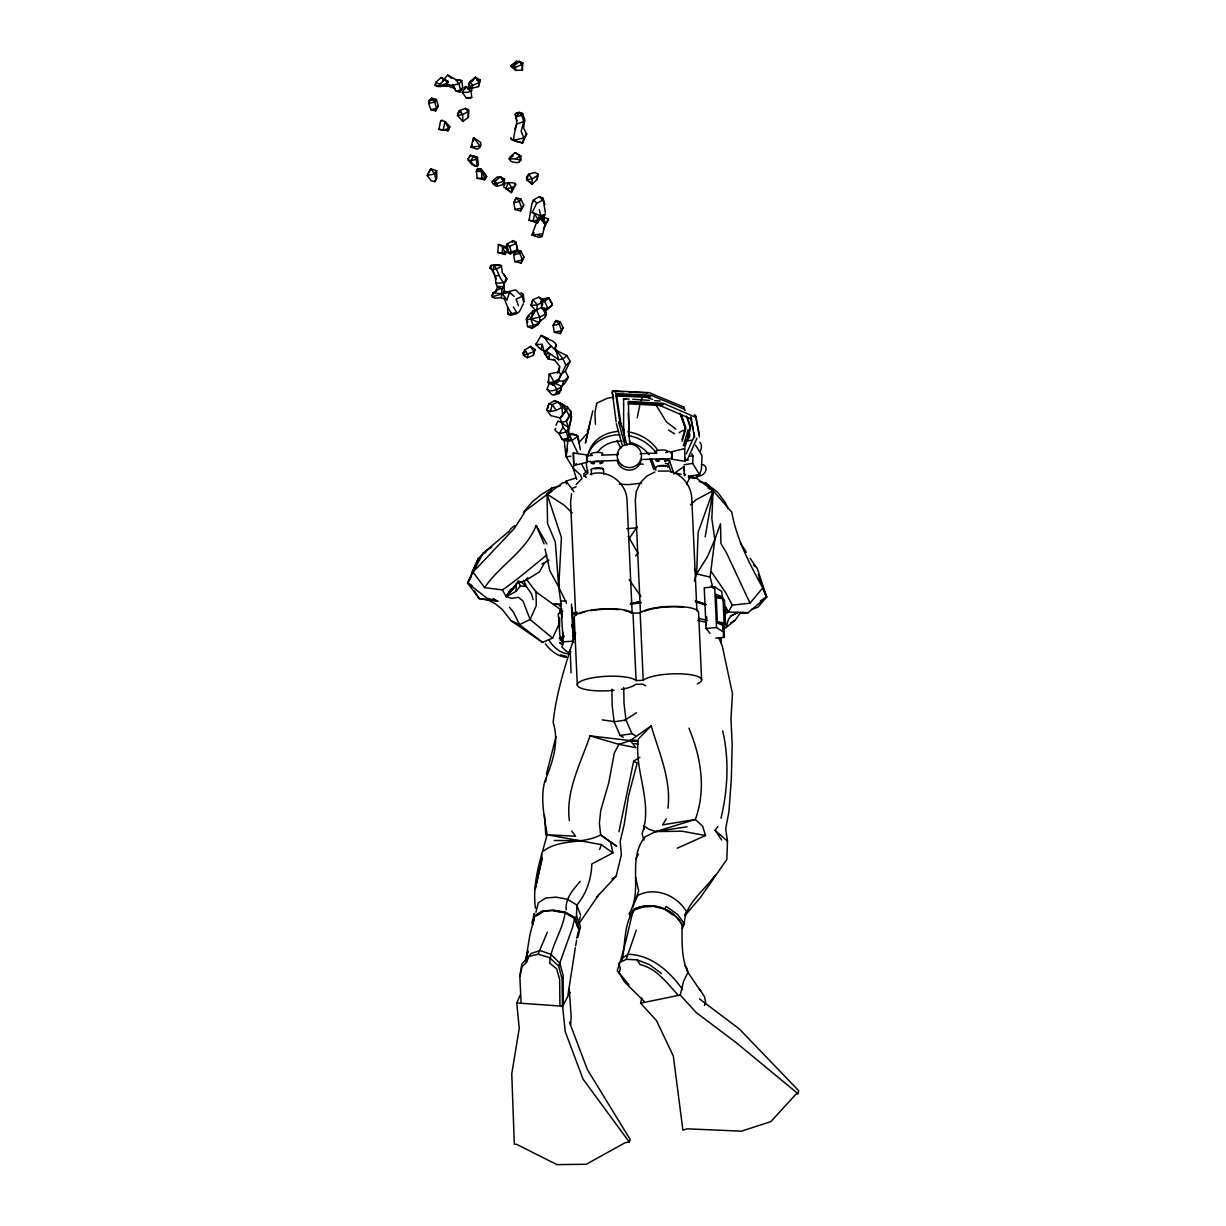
<?xml version="1.0" encoding="UTF-8"?>
<svg xmlns="http://www.w3.org/2000/svg" width="1226" height="1226" viewBox="0 0 1226 1226"><rect width="100%" height="100%" fill="white"/><g stroke="black" fill="none" stroke-linecap="round" stroke-linejoin="round"><path stroke-width="1.5" d="M495.61 291.696L497.71 286.394L503.396 286.746L506.108 277.95L502.262 272.463L501.449 265.46L491.013 265.506L489.864 268.371L492.76 269.873C505.909 266.517 501.357 263.375 491.013 265.506L489.864 268.371M515.763 241.829L517.556 249.828L510.476 253.905L508.392 253L506.108 246.717L507.257 243.836L512.974 240.602L515.763 241.829L517.556 249.828L508.392 253L508.821 251.851L510.476 253.905L511.472 252.694L509.664 246.38L507.257 243.836L506.108 246.717L509.664 246.38L515.717 243.514L512.974 240.602L512.238 242.396M491.718 547.026L482.998 553.34L473.037 572.098L484.592 587.622L502.399 589.936L506.246 596.664L516.115 591.33L516.253 584.572M576.68 479.458L573.17 468.24L566.259 456.9L567.761 441.283L564.788 439.061M468.332 117.405L468.547 109.911L465.451 108.394L459.398 110.616L457.528 115.505L462.861 121.405L468.332 117.405L468.547 109.911M520.897 155.993L520.744 160.345L519.073 162.246L516.529 162.675L511.135 161.495L509.158 158.997L509.786 157.265L515.043 152.606L520.897 155.993L515.334 158.813L509.158 158.997L513.158 155.825M667.909 458.555C674.377 461.099 672.522 447.551 665.871 452.762M694.314 581.047L696.629 573.891L698.115 532.329L713.103 490.63L705.824 483.151L699.295 481.573M718.712 637.52L722.298 646.041L732.474 693.655L730.957 719.08L732.183 744.611L731.294 779.567L728.934 811.689L725.685 828.699L727.478 841.235L726.819 859.503L700.444 897.493L685.028 915.424M542.107 216.22L548.528 219.255L545.202 223.898L543.394 220.665M592.357 455.49L586.84 455.689L586.81 456.9M586.794 462.279L586.503 454.907L573.308 452.915L573.799 465.497L586.748 462.371L586.84 455.689M671.971 459.122L671.679 451.735L684.644 448.609L685.073 461.359L671.94 459.214L671.817 458.095M684.537 449.681L684.644 448.609M508.054 250.886L504.836 254.426L497.817 252.495L498.384 244.357L505.97 246.932M537.157 179.44L537.923 174.092L534.919 172.468L528.728 174.215L526.552 177.034L526.72 179.793L531.946 184.283L537.157 179.44L537.923 174.092M667.955 808.164C671.404 779.521 658.975 752.672 651.19 725.838L630.271 740.581L618.854 744.351L590.028 735.861C580.741 763.154 565.523 790.969 569.339 820.608M689.165 476.24L699.54 474.615L692.659 463.397L693.027 455.765L691.801 453.758M522.414 70.097L522.797 62.924L519.64 61.469L516.376 61.3L511.012 65.637L514.2 65.576L519.64 61.469L521.908 64.549L522.414 70.097L515.748 70.403L510.874 66.02L516.039 62.679L516.376 61.3M560.772 602.027L558.75 587.162L561.401 537.448L547.026 494.124L552.19 487.902L560.634 485.695M559.669 618.149L559.378 623.482L552.589 638.133L542.536 642.393L510.951 620.632L502.078 609.245L495.381 603.82L487.841 599.897L479.197 598.595L467.581 583.07L478.401 558.443L487.029 549.662L485.174 552.849M559.96 612.816L560.159 609.261L536.038 591.943L526.444 579.3M677.273 848.223L705.517 835.519L702.605 826.094L695.326 819.474L655.726 831.58L645.106 836.806C626.685 859.288 643.374 890.03 629.275 913.462L629.888 915.485L633.398 909.493C650.883 900.712 673.503 908.037 682.667 925.293L684.323 923.699C684.966 903.347 704.475 890.658 715.172 875.103M570.672 1024.645L571.178 1016.783L569.262 989.244M529.463 316.231L526.782 317.779L526.383 319.695L527.548 326.545L532.084 328.445L537.678 324.844L539.823 321.488L545.233 317.243L546.321 312.538L543.225 308.538M566.213 909.891C565.109 898.244 573.278 889.647 580.159 881.371M545.769 781.744L546.106 777.943M546.444 774.127L555.991 736.78M536.697 222.059L531.9 235.131L539.333 237.522L542.214 236.434L545.064 224.036L543.516 217.339L545.202 223.898M688.414 477.159L688.568 475.673M571.592 493.756L570.596 502.277L575.73 615.299M523.609 302.454L522.291 296.309L515.548 289.842L506.307 292.156L504.361 290.731L503.825 283.344M567.99 994.746L575.331 947.729M713.011 587.913L710.084 577.109L714.819 539.517L720.52 523.701L720.919 543.516L726.62 553.125L750.036 603.192L732.259 605.138L728.29 612.019L724.305 614.425M492.745 183.578L496.837 186.26L503.074 184.636L504.576 179.241L500.56 176.82L497.373 176.881L492.055 181.402L495.166 181.05L500.56 176.82L503.518 181.203L494.216 184.513L491.948 182.322M554.55 400.58L563.408 404.841L561.922 407.4L556.16 410.373L550.336 411.476L546.903 410.266L548.865 403.936L552.298 404.565L558.213 401.944L561.922 407.4L562.657 415.844L560.098 417.913L550.857 415.691L546.903 410.266L548.865 403.936L554.55 400.58L563.408 404.841L569.63 416.534L566.351 421.223L561.125 422.372L558.014 420.978L555.991 425.177M535.486 908.267C531.931 882.919 540.743 858.583 547.133 834.753C544.467 816.991 540.145 799.061 544.819 781.161C552.466 762.587 559.531 742.481 553.156 722.451C556.252 691.602 566.519 661.994 575.576 632.831L572.956 631.206L574.212 634.624M568.266 432.334L571.546 417.07L570.289 410.281L571.362 412.702L569.63 416.534M525.847 959.897L529.893 934.902L534.26 917.784M471.749 97.452L471.121 91.506L465.528 86.54L462.248 92.333L466.156 97.773L469.313 98.386L471.749 97.452L466.156 97.773M539.118 217.661L543.333 217.753L545.11 214.335L539.578 218.151L537.524 222.81L529.065 220.205L531.839 203.945L533.708 199.823L539.44 196.62L543.026 198.26L544.911 204.727M501.342 297.734L501.878 289.367L500.208 288.371L493.005 292.845L492.362 296.815L494.722 298.163L501.342 297.734L506.982 299.788L509.572 292.278L514.138 296.462M519.747 976.34L521.816 964.142L528.421 956.571L538.107 954.211L549.432 957.567L558.688 966.103L562.09 979.022L562.473 1007.42M706.053 625.107L706.498 622.456L697.533 620.402M575.653 945.828L576.618 940.173M705.211 536.819L713.103 490.63L696 477.849L688.828 477.696M543.026 198.26L545.325 212.634M621.98 960.694C625.689 943.652 623.452 924.205 634.164 909.462C651.175 901.064 672.982 908.159 681.962 924.802C682.269 940.94 680.905 958.104 688.307 973.321M472.163 88.134L472.669 85.314L470.064 81.56L475.412 77.177L480.316 80.15L478.431 86.632L472.163 88.134L468.884 85.958L468.47 83.981L470.064 81.56L468.884 85.958L472.669 85.314L479.167 82.586L480.316 80.15L477.006 80.349M478.431 86.632L479.167 82.586L475.412 77.177L473.175 80.226M639.849 757.316L633.658 761.223L618.931 831.795M558.857 371.815L549.248 373.961L548.221 382.834L553.999 381.93L559.056 378.727L560.772 374.482L558.857 371.815L559.822 366.559L553.83 359.203M441.299 120.424L445.421 121.604L449.804 126.814L448.149 130.676L438.954 129.358L440.532 121.129L442.356 120.194M527.303 357.716L527.931 354.544L524.851 350.038L530.46 346.468L535.042 349.425L533.31 355.356L527.303 357.716L523.471 355.31L523.104 353.011L524.851 350.038L523.471 355.31L534.046 351.693L535.042 349.425M533.31 355.356L534.046 351.693L530.46 346.468M548.758 380.259L548.221 382.834L552.773 384.979L558.244 380.964L565.707 365.517L570.136 361.318L566.81 355.571L556.389 350.483M570.136 361.318L565.416 371.141L568.251 377.133L563.73 381.163L559.347 393.485L553.125 395.124L551.654 394.496L547.118 389.378L549.233 382.972M637.213 417.76L639.727 405.576M554.367 394.465L556.037 394.174L557.002 389.561L553.508 383.861M429.284 100.333L428.64 103.428L430.893 109.712L435.674 110.861L438.264 105.972L436.41 99.475L431.598 98.126L429.284 100.333L436.41 99.475L434.678 102.049L428.64 103.428L431.598 98.126L434.678 102.049L436.625 108.394L435.674 110.861M699.402 436.885L695.801 416.15L694.284 414.909M539.44 196.62L542.674 200.313L536.682 203.209L532.237 212.343L534.643 213.799L533.065 221.124L537.524 222.81L540.911 216.037L539.271 209.769M590.227 421.56L585.415 443.061L592.771 410.802M542.076 858.507L535.226 888.973L542.076 858.507L541.601 854.507M721.011 818.263C727.784 789.759 729.363 759.522 722.696 730.849M525.985 959.973L527.977 951.192L525.05 961.49M566.887 409.913L567.515 407.216L560.543 403.323M519.349 311.649L516.452 313.779L510.2 315.343L507.886 314.178L507.579 306.914L504.07 298.301L506.982 299.788L502.17 293.765L493.005 292.845M532.697 925.155L534.888 915.653L534.23 913.447L531.885 923.393M579.454 920.021L580.205 916.787M545.233 317.243L546.321 312.538M503.641 273.75L506.813 278.961L506.384 280.769L503.84 282.823L495.871 283.145L495.289 276.019L492.76 269.873L494.369 265.904C498.231 271.176 499.059 277.95 503.84 282.823L503.993 285.919L501.878 289.367L503.396 286.746M699.479 998.914L739.109 1028.752L798.754 1090.772L797.988 1093.699L795.935 1094.174L770.878 1121.606L741.439 1131.169L687.219 1128.824L682.897 1130.157L673.319 1056.015L656.538 1020.676L640.585 1003.159L641.826 998.056M797.988 1093.699L735.815 1042.361L696.184 1012.538L680.231 995.037L683.526 981.398L687.924 972.433L687.112 968.601L685.073 965.843M510.935 137.772L511.533 139.672L522.567 142.952L526.598 134.446L523.609 127.918L524.866 119.857L522.644 113.558L519.533 112.394L516.437 112.807L515.226 114.355L516.851 120.96M596.694 897.141L616.096 876.299L621.367 854.783L620.172 841.327L624.218 824.485L628.586 795.735L637.168 763.108L633.658 761.223M435.858 82.249L435.107 85.222L437.253 86.586L446.938 85.682L448.195 81.544L441.115 77.575L435.858 82.249L439.766 84.395L444.946 79.475L447.275 83.092L446.938 85.682L443.582 85.253M439.766 84.395L439.352 86.035L440.532 86.785M484.454 179.762L486.661 176.452L480.944 168.958L477.665 168.606L476.378 171.288L477.175 178.306L484.454 179.762L486.661 176.452L480.944 168.958L478.401 169.648M555.715 428.38L554.857 430.02L559.087 433.789L566.473 431.797C570.136 426.127 571.408 418.863 571.04 412.181M535.885 912.236L538.337 902.811L545.616 898.045L555.914 897.125L567.454 899.24L576.833 905.049L580.572 915.178M632.754 911.776C628.003 931.622 623.881 951.744 617.23 970.67L628.953 984.846M555.455 360.367L548.298 358.988L543.93 350.897L540.881 349.487L542.26 344.307L535.854 344.598L541.08 335.449L548.129 338.361M528.421 956.571L526.965 961.874L522.138 966.701L519.855 976.693L521.111 1002.745M525.739 133.695L526.828 133.711L523.885 137.91L513.817 140.316C513.188 132.239 518.537 124.945 515.962 116.945L519.533 112.394L521.663 115.183L523.824 121.604L521.157 131.289L523.885 137.91L522.567 142.952L515.272 141.266L510.828 138.553M503.074 184.636L504.576 179.241L501.618 178.781M550.336 411.476L552.298 404.565L556.16 410.373M533.172 310.776L528.038 315.848L526.383 319.695L530.751 319.036L535.716 310.071L533.172 310.776L530.751 319.036L533.31 325.58L532.084 328.445M641.152 400.795L642.562 396.013M683.342 445.774L688.138 429.652M682.085 441.283L685.732 429.1L680.491 414.066M464.639 89.452L465.528 86.54L470.462 88.165L472.056 90.31L468.163 92.287L462.248 92.333M555.179 348.307L556.298 344.613C552.757 338.79 545.493 339.97 541.08 335.449M684.874 447.122L690.544 428.395L686.391 416.074M564.88 914.397C562.106 931.3 550.735 946.426 549.662 963.176L556.65 968.785L559.638 979.39L559.93 1005.627M548.451 358.988L550.06 353.701L558.673 359.708L563.102 358.942L566.81 355.571M548.528 219.255L543.425 229.201M681.993 439.49L685.732 427.261L681.549 415.491M684.736 445.329L686.315 440.211M687.372 436.793L690.544 426.556L687.495 417.698M636.294 930.166L626.18 959.33L618.609 963.207L620.341 968.387L619.207 973.183L624.448 981.842L644.263 1001.504M556.298 344.613L555.163 348.153L558.029 352.919M557.401 373.409L559.454 367.034M671.204 472.485L668.446 464.21L669.565 460.731L666.377 459.673M621.245 425.606L616.341 393.607L650.945 395.201L684.016 409.04L683.832 407.078L649.918 392.933M498.292 244.648L507.487 249.108M623.329 399.768L623.666 398.772L625.888 398.91M570.979 456.195L566.259 456.9L565.722 454.202L567.577 448.808M547.348 932.143L538.107 954.211M599.621 849.511L601.307 844.637L547.133 834.753L575.546 836.239L571.714 831.029M568.251 377.133C565.247 384.688 558.612 390.879 550.076 390.833L547.118 389.378M536.176 343.709L535.854 344.598L540.881 349.487M699.54 474.615L701.379 469.42L702.023 455.765L695.525 445.13M514.2 65.576L513.449 67.675L515.748 70.403L515.472 67.307L521.908 64.549L522.797 62.924L519.839 62.449M516.498 124.546L514.751 129.266L515.518 129.067M563.745 407.936L565.876 411.016L560.098 417.913L563.102 427.246L559.087 433.789L562.351 439.552L567.209 440.119L569.201 436.073L568.19 429.161M558.688 966.103L572.404 927.837L574.779 917.86L565.278 912.374L553.493 910.428L542.995 911.194L535.701 915.653M552.19 303.573L551.286 305.994L545.953 310.454L542.015 308.753L541.034 301.811L542.275 298.96L548.788 297.872L552.19 303.573L552.252 304.784L545.953 310.454L543.9 307.895M477.696 165.387L474.569 166.276L470.432 160.943L473.941 156.008L476.316 159.211L477.297 166.46L472.025 164.606L467.658 159.411L470.523 155.365L477.496 157.372L478.263 164.407L477.297 166.46L473.512 164.713M560.006 606.456L560.956 603.943M684.644 915.592L686.269 911.301C676.737 895.256 655.082 886.475 637.872 895.409L634.761 901.401M477.129 170L477.665 168.606L481.711 171.18L484.852 178.199L477.175 178.306M520.299 994.914L516.759 1002.975L519.242 1028.369L511.763 1073.869L514.322 1144.165L516.59 1144.318L556.926 1164.623L586.273 1164.271L625.091 1142.724L629.214 1141.973L630.179 1139.506L587.392 1069.593L569.462 1022.269M704.414 1005.458L705.64 1002.378L704.582 996.876L699.54 988.984M446.754 85.284L452.838 85.161L455.827 91.076L459.658 92.287L462.708 87.582L461.727 80.64L455.551 79.46L447.72 75.123L442.693 80.548M682.438 928.373L684.323 923.699L677.687 914.535L666.193 906.366L664.645 909.186L653.627 906.351L643.206 906.964L634.47 909.907L631.221 915.515M632.984 907.102L638.669 890.827L635.543 877.126M520.56 211.01L523.747 205.094L520.927 199.102L516.299 197.738L513.725 202.75L515.089 209.493L520.56 211.01L523.747 205.094M671.679 451.735L671.633 453.283M573.799 465.497L573.37 452.746M508.422 312.967L507.886 314.178L516.744 312.645L513.388 306.914M542.566 305.075L542.275 298.96L544.681 301.443L547.761 308.155L542.015 308.753M560.251 321.764L559.163 324.2L561.738 330.759L560.129 333.61L554.305 332.215L553.125 325.38L555.96 320.553L560.251 321.764L563.071 327.756L561.738 330.759L554.305 332.215M684.874 458.984L687.142 460.133L696.996 438.157M471.872 572.435L478.401 558.443M629.214 1141.973L583.009 1079.079L565.232 1031.648L562.596 1006.194L570.059 992.37M532.728 201.953L533.708 199.823L536.682 203.209M686.223 453.911L694.575 435.751L693.87 432.318M723.279 629.382L726.022 627.482L728.566 619.253L731.094 615.835L737.608 612.494M514.874 261.644L521.096 262.992L523.977 257.016L520.851 251.192L516.912 249.935L519.763 253.353L522.521 259.958L514.874 261.644L513.602 254.87L516.085 251.161M639.972 483.58L636.309 491.35L635.313 499.871L640.462 612.908M686.575 484.27L690.315 476.5M521.096 262.992L523.977 257.016M546.857 544.007L536.176 525.51C526 551.164 499.81 565.232 484.592 587.622M519.701 311.143L523.257 303.849M493.051 598.426L497.817 601.307L486.875 598.15L467.581 583.07L473.037 572.098L514.384 528.437L525.816 510.522L562.642 482.783L566.412 482.4M435.628 84.18L435.107 85.222L439.352 86.035L447.275 83.092L448.195 81.544L441.115 77.575M560.129 333.61L563.071 327.756M570.259 413.683L566.351 421.223L568.573 427.675L561.125 422.372M434.847 181.647L435.751 179.916L434.816 173.877L430.755 168.836L427.246 175.456L431.245 180.85L434.847 181.647L436.839 178.015L436.64 170.69L430.755 168.836L427.246 175.456L434.816 173.877L436.64 170.69M636.003 858.859L638.44 854.154M565.722 454.202L564.159 440.149L567.761 441.283L572.297 440.333L577.952 436.104L575.837 434.878L568.925 434.418L578.059 453.635M579.086 923.485L598.962 894.382M520.927 292.707L523.303 294.455L522.291 296.309L516.069 299.129L518.445 305.626M576.526 915.975L580.526 926.687L578.028 936.97L576.787 938.089L579.178 928.251L575.362 918.029L576.526 915.975L576.833 905.049C586.595 893.493 591.346 879.027 591.821 863.962L612.908 852.913L610.579 842.139L600.663 834.921L599.391 823.075L600.771 810.294L608.801 782.678L614.287 753.132L618.854 744.351L635.957 747.645L630.271 740.581L590.028 735.861M549.049 559.945L544.681 562.673L539.409 571.914L525.755 580.388L516.422 583.668L506.246 596.664L511.717 598.395L518.276 597.246L522.996 600.97L530.107 619.513L552.589 638.133M537.678 324.844L540.543 319.94M472.362 585.951L467.581 583.07L471.29 576.71M587.239 431.445L589.016 428.426M510.016 590.288L506.246 596.664L514.476 587.469M740.596 612.464L735.048 620.341L726.022 627.482M666.27 818.799L662.561 824.853L695.326 819.474C706.391 789.237 700.981 757.208 688.951 728.198M511.165 588.786L506.246 596.664L518.721 581.461M710.084 577.109L696.629 573.891L707.479 556.65L714.819 539.517L711.831 518.552L713.103 490.63L708.015 487.963M520.927 199.102L519.334 201.57L513.725 202.75L516.299 197.738L519.334 201.57L521.77 208.083L515.089 209.493M459.658 92.287L462.708 87.582M449.804 126.814L448.149 130.676L438.954 129.358M438.264 105.972L436.625 108.394L430.893 109.712M637.198 526.919L628.647 539.348M548.834 374.543L550.076 374.941L553.999 381.93L552.773 384.979L550.765 382.619M721.67 840.04L715.11 830.339L717.869 826.416M504.361 290.731L502.17 293.765L492.362 296.815L491.626 295.221L493.204 293.428M472.592 145.036L471.045 147.181L477.282 149.25L479.933 147.472L481.082 145.036L480.561 142.354L473.573 137.68L471.045 147.181L480.178 146.124L473.573 137.68L473.359 141.097M578.534 443.092L586.38 434.295M525.755 580.388L527.778 577.63M635.681 556.022L637.903 552.987L628.279 536.452M526.061 960.157L531.088 953.506L540.038 950.518L550.826 954.303L559.776 963.146L563.117 975.068L563.316 1004.278M516.115 591.33L520.406 585.89L526.414 586.549L531.548 593.982L533.111 599.667M572.174 613.352L577.231 612.341M750.036 603.192L762.725 587.913C749.638 563.929 736.55 539.179 731.784 512.146L713.103 490.63L695.632 500.07L690.483 504.928M750.143 558.366L757.331 568.588L766.602 597.062L758.036 607.146L751.385 609.429M523.379 512.192L532.712 501.495L540.972 494.783L552.19 487.902M534.138 232.679L531.9 235.131L542.474 233.752M576.159 484.5L581.875 478.615M640.891 482.094L646.608 476.209L654.899 471.995M651.19 725.838L638.302 739.033C633.857 770.48 653.381 802.402 642.072 833.818L643.987 840.117M572.695 467.29L576.327 463.643M556.037 394.174L561.324 389.561L555.761 393.485M502.399 589.936C518.016 579.178 532.191 566.78 546.903 554.826M583.607 474.094L587.744 470.554M583.867 476.393L588.005 472.838A38.343 31.753 17.9 0 1 586.595 461.022M562.995 413.484L565.876 411.016M743.094 612.295L739.768 613.429L748.182 612.648L766.602 597.062L758.358 574.58M508.652 531.67L482.998 553.34M516.422 583.668L519.334 581.277M507.84 250.671L502.2 253.23L497.817 252.495M560.772 374.482L565.401 371.156M675.756 472.301L683.955 466.524L684.46 471.06M472.025 81.391L473.129 80.671M624.295 720.612L636.524 712.766M611.958 878.904L616.096 876.299M537.31 175.655L532.176 178.827L526.72 179.793L528.728 174.215L532.176 178.827L531.946 184.283L529.785 181.387M543.195 911.669L536.068 916.052L534.888 915.653L542.428 911.01L553.294 910.213L565.508 912.282L575.362 918.029M621.674 958.41L628.325 954.303C651.251 954.793 670.009 971.62 682.545 989.566M760.289 600.909L766.602 597.062L762.725 587.913M523.104 353.011L525.77 351.464M730.619 622.793L735.048 620.341M566.55 603.253L558.75 587.162L555.317 542.015L547.562 523.456L547.026 494.124L551.654 491.595M562.811 611.314L558.244 613.674L560.236 640.171M559.347 638.317L563.929 635.957M562.749 632.003L562.995 637.382L561.14 640.248L561.048 638.194L564.098 636.631M543.486 851.013C560.267 838.4 582.733 844.545 600.663 834.921L616.663 846.139L610.579 842.139M731.094 615.835L737.975 612.494M541.923 563.96L544.681 562.673M575.086 478.232L566.06 481.159L571.73 488.653L576.159 486.707M457.865 113.175L461.053 111.781M542.72 299.512L538.812 297.198L532.835 299.665L531.011 305.458L535.762 310.469L541.877 307.236M506.307 292.156L502.17 293.765L509.572 292.278M648.815 392.611L613.061 390.879L612.111 393.561M541.616 300.462L548.635 297.903M550.06 353.701L544.589 353.517L542.26 344.307M590.166 474.401C607.085 468.286 626.517 482.293 627.022 500.177L632.172 613.215M516.774 123.964L523.824 121.604M541.509 215.515L545.11 214.335M538.505 216.925L545.064 224.036M572.665 614.456L576.205 613.582M467.55 88.808L470.462 88.165M516.253 113.466L522.644 113.558L521.663 115.183L515.962 116.945L515.226 114.355M640.585 1003.159L680.231 995.037M612.801 397.193L607.207 398.327L596.786 403.124L594.932 412.549L595.453 424.257M616.525 396.427L623.651 395.324M449.237 85.115L444.456 86.035L447.628 85.881L454.831 88.609L455.827 91.076L460.532 90.126L458.984 83.889L455.551 79.46M515.472 67.307L513.449 67.675L510.874 66.02M636.11 527.931L626.793 528.605M495.289 276.019L498.675 275.436M527.548 326.545L533.31 325.58L539.547 322.775L530.751 319.036L539.762 317.09L545.463 314.117L542.98 309.013M685.533 441.176L692.445 440.103M689.564 456.302L693.027 455.765M684.031 464.746L692.659 463.397M644.447 829.052L643.558 825.634L648.906 829.251L655.726 831.58L687.066 826.768M611.881 689.165L612.157 705.318L614.119 721.792L625.98 720.014L632.018 733.7L635.175 735.493M614.119 721.792L620.157 735.477L632.018 733.7M630.685 603.269L639.865 601.966M630.225 604.265L641.382 602.671M658.163 471.09L668.66 471.045M641.581 483.105L628.8 484.622L619.467 484.224M541.034 301.811L544.681 301.443L548.788 297.949L552.252 304.784M722.727 598.365L722.819 600.403L721.731 591.484L714.666 586.84L704.23 587.775L706.053 628.478L710.038 633.382M706.053 628.478L716.505 627.543L723.555 632.172L723.279 635.911L724.443 637.351L715.739 638.133M687.142 460.133L688.368 460.026M565.998 600.817L560.711 601.2L563.27 643.374L561.845 647.144L567.377 651.971L570.887 651.711M562.55 641.888L573.124 641.137L573.829 642.623M636.003 740.228L630.271 740.581L637.489 741.454M716.03 596.817L721.256 596.556L721.348 598.595L715.723 597.445M601.552 455.152L618.088 454.524M640.141 453.712L656.692 453.099M590.717 461.42L587.039 461.558L586.947 460.685M601.751 461.022L618.287 460.394M640.34 459.581L656.891 458.968M577.293 684.66L574.228 617.245A29.853 7.264 -2.6 0 1 600.847 609.061A29.853 7.264 -2.6 0 1 633.014 613.184L640.156 612.923A29.838 7.264 -2.6 0 1 673.35 606.364A29.838 7.264 -2.6 0 1 698.575 612.632L701.64 680.047M614.149 690.284A30.221 6.958 -2.7 0 1 598.717 690.882A29.853 7.264 -2.6 0 1 586.503 679.173A29.853 7.264 -2.6 0 1 636.079 680.599L643.221 680.338A29.838 7.264 -2.6 0 1 683.863 673.994A29.838 7.264 -2.6 0 1 697.318 683.832M568.818 433.575L572.174 433.498L577.952 436.104L580.388 449.727M655.726 831.58L682.07 831.213L705.517 835.519M554.259 840.515L581.339 840.607M554.305 382.451L557.661 382.512L558.244 380.964L563.73 381.163M560.772 604.157L553.953 604.05L560.251 604.832M748.182 612.648L728.29 612.019L723.57 609.491M635.942 740.749L630.271 740.581L633.827 740.994M514.797 183.839L515.64 184.636L511.426 192.589L503.763 187.026L505.173 183.134C509.265 182.337 522.123 182.076 511.824 187.701L505.878 188.927L508.192 182.49L511.824 187.701L511.426 192.589L507.089 189.111M567.209 440.119L572.297 440.333L568.925 434.418M616.617 394.956L650.577 396.488M616.295 395.952L649.734 397.439M623.375 391.753L612.157 391.217L616.142 421.79M628.984 392.014L647.696 392.918M626.18 959.33L637.152 959.866L649.565 964.647L661.519 973.567M695.556 417.269L663.496 403.4L628.126 401.423L628.448 402.802L663.143 404.687M628.095 403.783L662.285 405.622M629.137 399.109L623.666 398.772L623.59 427.322L625.045 441.789M632.785 399.324L649.198 400.335M654.669 400.672L660.14 401.009M639.711 463.964L643.252 464.194M476.378 171.288L481.496 171.64L481.956 178.843M516.759 1002.975L562.596 1006.194M568.818 653.841C559.945 653.489 553.141 646.761 548.65 639.681M602.211 719.861L614.318 721.593M634.378 743.554L638.041 744.09M497.817 601.307L479.197 598.595L474.477 590.901M553.478 910.933L565.017 912.849L574.32 918.243L577.952 927.975M457.39 79.889L461.727 80.64L458.984 83.889L452.838 85.161L454.831 88.609M715.54 596.924L723.018 598.441L724.489 600.25L725.593 624.908L724.137 623.099L723.018 598.441M716.658 621.567L724.137 623.099M716.842 622.103L722.466 623.252L723.922 625.045L723.003 629.934L722.85 626.348M529.065 220.205L533.065 221.124L538.122 219.944L534.643 213.799M566.397 657.32C557.661 656.4 550.428 650.715 545.386 643.819M671.833 472.071L681.074 474.293M560.573 654.883L566.151 656.324M568.695 439.383L572.297 440.333M698.391 618.21L707.264 620.601M515.334 158.813L520.744 160.345L519.104 155.196L515.043 152.606M613.061 390.879L614.257 391.232M537.877 235.055L542.214 236.434M705.9 604.357L695.234 600.863L705.87 604.51M695.464 601.843L705.517 605.123M691.924 419.277L659.986 405.53M665.258 463.152L668.446 464.21M670.009 471.428C682.192 474.125 690.897 485.542 691.755 497.771L696.904 610.809M554.229 383.094L562.182 386.405M647.512 397.408L652.523 399.507M532.237 212.343L540.911 216.037M721.256 596.556L716.107 594.273L717.394 622.992L722.558 625.291L722.466 623.252M510.951 620.632L519.548 624.632L542.536 642.393M467.581 583.07L470.692 584.756M500.208 288.371L497.404 286.838L495.871 283.145M620.157 735.477L623.314 737.27M668.461 430.035L674.545 433.805M547.026 494.124L564.175 505.189L572.236 512.958M664.645 909.186L673.718 915.546M601.307 844.637L612.908 852.913M705.824 483.151L717.7 492.3L725.348 502.599L728.167 508.836M561.952 644.34L559.516 642.455L562.397 644.753M675.955 429.177L666.331 421.851L656.4 405.607M447.72 75.123L451.536 78.219M452.195 85.989L455.29 88.716M520.682 581.553L526.414 586.549L523.686 580.358M715.11 830.339L727.478 841.235M753.392 564.941L755.323 566.703M573.17 468.24L580.45 474.937L581.768 477.987M684.231 473.405L685.61 474.677L684.292 475.872L683.955 466.524M711.203 585.721L713.624 588.219M584.112 475.32L586.227 477.558M461.681 120.117L462.861 121.405L462.662 114.692L459.398 110.616L457.528 115.505L462.662 114.692L467.995 111.597L465.451 108.394M545.279 338.514C550.903 348.49 562.811 353.839 565.707 365.517M538.812 297.198L542.857 301.795L537.417 304.876L531.011 305.458L532.835 299.665L537.417 304.876L536.605 310.347L539.762 317.09L539.823 321.488M509.434 607.207L513.464 612.249L519.548 624.632L530.107 619.513L536.283 605.506L536.038 591.943M677.626 994.592C666.898 982.9 656.339 968.295 640.171 964.601L637.152 959.866M563.102 427.246L566.473 431.797L567.99 438.019L562.351 439.552L561.11 437.222M571.73 488.653L573.952 491.718M640.937 596.495L629.183 579.668M567.515 407.216L571.362 412.702M687.924 972.433L700.766 991.16M506.108 277.95L506.813 278.961M629.275 913.462L631.114 916.19M740.366 542.827L746.358 552.282M507.61 307.251L511.916 314.086M711.432 571.898L725.623 592.572L732.259 605.138M724.382 605.491L728.29 612.019L725.654 606.977M558.75 587.162L549.8 570.657L545.064 549.064M581.737 464.363L585.844 472.179M518 581.047L520.406 585.89M651.512 458.953L655.925 470.186M496.315 279.007L490.615 267.145M649.811 459.198L654.362 468.73M561.048 638.194L562.014 642.087M617.107 440.563L620.785 448.364M762.879 588.373L766.602 597.062M536.176 525.51L544.068 543.808M694.483 568.879L696.629 573.891M542.168 218.013L544.727 224.143M759.231 577.952L761.377 583.162M574.779 917.86L578.488 927.806M680.078 413.208L685.395 428.226M683.832 407.078L685.058 410.618M506.614 245.415L508.269 250.242M669.565 460.731L673.978 473.972M650.684 459.122L653.764 469.527M556.144 350.988L558.673 359.708M621.076 423.782L627.053 445.452M577.4 437.146L579.132 443.444M618.532 421.882L624.892 445.13M616.28 423.598L622.134 444.885M693.15 428.901L690.636 416.932L694.575 437.575M695.357 415.262L699.387 435.046M526.782 317.779L527.716 322.377M566.06 481.159L566.581 484.025M571.837 624.724L572.404 627.973M685.073 461.359L684.752 457.605M586.748 462.371L586.626 461.252M615.452 392.243L619.958 422.709M612.985 394.895L613.536 398.619M523.303 294.455L524.146 301.458M625.98 720.014L624.019 703.54L623.743 687.403M623.773 429.161L624.141 432.885M628.54 429.361L629.949 444.578M629.229 436.762L628.31 412.917M629.551 440.456L629.873 444.149M545.8 835.059L544.528 815.29M721.072 637.413L721.317 642.96M640.156 612.923L643.221 680.338M633.014 613.184L636.079 680.599M603.468 469.114L603.698 474.232M591.254 469.558L591.484 474.692M559.93 613.552L559.838 611.513L561.692 608.663L562.106 617.643M723.938 626.256L724.443 637.351M714.666 586.84L716.505 627.543M706.636 616.755L706.804 620.341M574.304 633.321L574.55 638.715L573.553 636.646L572.251 607.912M571.439 604.142L573.124 641.137M559.209 617.414L559.638 626.9M570.197 649.611L571.055 672.905M628.448 402.802L628.984 430.433M587.928 455.888A38.343 31.753 17.9 0 1 617.919 431.414M627.758 431.782A38.343 31.753 17.9 0 1 657.626 450.019M587.53 456.118A38.343 31.753 17.9 0 1 620.065 434.77M628.279 435.536A38.343 31.753 17.9 0 1 656.492 453.497M597.614 452.256A30.803 25.516 18 0 1 621.95 441.161M631.405 442.724A30.803 25.516 18 0 1 649.075 454.677M699.831 442.218A10.911 8.551 -31.5 0 1 700.291 451.153M688.828 432.119A6.774 5.318 -31.5 0 1 685.901 440.9M679.081 432.885A6.774 5.318 -31.5 0 1 685.349 430.464M698.314 474.845A3.356 2.575 -30.4 0 1 695.249 478.263A3.356 2.575 -30.4 0 1 691.985 476.27M697.242 475.09A2.207 1.67 -29.6 0 1 696.23 476.853M693.349 476.837A2.207 1.67 -29.6 0 1 693.058 476.025M701.456 464.317A7.019 5.502 -31.6 0 1 705.808 470.753A7.019 5.502 -31.6 0 1 697.487 476.163M645.688 685.763A29.838 7.264 -2.6 0 1 642.868 684.108L635.727 684.369A29.853 7.264 -2.6 0 1 621.398 689.318M644.661 611.192A28.259 6.866 -2.6 0 1 683.434 607.238M579.929 613.598A28.259 6.866 -2.6 0 1 584.541 612.004M590.503 610.686A28.259 6.866 -2.6 0 1 618.716 609.644M624.448 610.517A28.259 6.866 -2.6 0 1 627.528 611.33M628.8 611.789A28.259 6.866 -2.6 0 1 631.467 613.337M658.638 461.497A6.038 1.471 -2.6 0 1 657.243 459.336A6.038 1.471 -2.6 0 1 666.484 458.984A6.038 1.471 -2.6 0 1 664.676 461.282M658.96 460.777A3.601 0.874 -2.6 0 1 659.082 459.643A3.601 0.874 -2.6 0 1 663.649 459.275A3.601 0.874 -2.6 0 1 665.136 460.286M656.676 452.609A6.038 1.471 -2.6 0 1 657.351 450.57A6.038 1.471 -2.6 0 1 665.626 450.264A6.038 1.471 -2.6 0 1 665.917 452.256M659.373 466.462A3.601 0.889 -2.6 0 1 662.791 466.033A3.601 0.889 -2.6 0 1 665.503 466.508M656.293 467.658A6.115 1.487 -2.6 0 1 662.239 465.436A6.115 1.487 -2.6 0 1 667.772 467.229M594.242 463.183A3.601 0.874 -2.6 0 1 594.334 462.049A3.601 0.874 -2.6 0 1 598.916 461.681A3.601 0.874 -2.6 0 1 600.403 462.692M593.905 463.903A6.038 1.471 -2.6 0 1 592.51 461.742A6.038 1.471 -2.6 0 1 601.767 461.39A6.038 1.471 -2.6 0 1 599.943 463.673M591.943 455.015A6.038 1.471 -2.6 0 1 592.127 453.114A6.038 1.471 -2.6 0 1 599.79 452.501A6.038 1.471 -2.6 0 1 602.273 454.187M594.656 468.868A3.601 0.874 -2.6 0 1 600.771 468.914M591.576 470.064A6.115 1.487 -2.6 0 1 597.506 467.842A6.115 1.487 -2.6 0 1 603.039 469.635M509.005 531.701A12.459 11.693 -31.9 0 1 515.012 525.693M641.137 459.919A12.137 11.77 5.5 0 1 617.245 460.807M617.322 455.382A12.137 11.77 5.5 0 1 618.333 452.838M502.553 247.3L502.2 253.23L504.836 254.426L505.25 252.602L502.553 247.3M497.128 183.977L496.837 186.26L494.216 184.513L495.166 181.05L497.128 183.977M445.023 121.803L443.138 130.186L448.685 128.5L445.023 121.803M470.523 155.365L467.658 159.411L470.432 160.943L476.316 159.211L477.496 157.372L470.523 155.365M549.815 353.778L548.298 358.988L544.589 353.517L545.631 350.667L551.01 346.36L544.574 352.123L545.631 350.667L549.815 353.778M520.851 251.192L519.763 253.353L513.602 254.87L515.671 252.05L520.851 251.192M555.96 320.553L553.125 325.38L559.163 324.2L555.96 320.553M639.911 602.104L630.762 603.499L639.834 602.15M621.95 465.083A12.137 11.77 5.5 0 0 641.367 457.39A12.137 11.77 5.5 0 0 624.693 444.885A12.137 11.77 5.5 0 0 621.95 465.083"/></g></svg>
